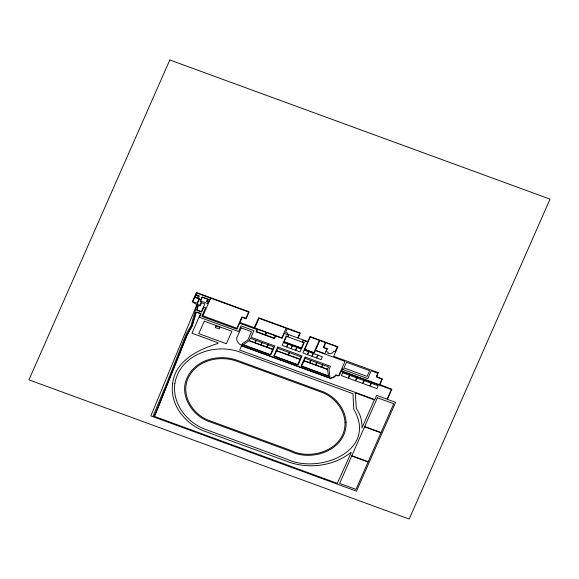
<?xml version="1.0" encoding="UTF-8"?>
<svg xmlns="http://www.w3.org/2000/svg" width="579" height="579" viewBox="0 0 579 579"><rect width="100%" height="100%" fill="white"/><g stroke="black" fill="none" stroke-linecap="round" stroke-linejoin="round"><path stroke-width="0.87" d="M296.738 347.422L295.485 350.266L291.179 348.688L292.431 345.844L301.304 349.094L300.052 351.938L295.652 350.331L296.911 347.48M344.99 422.25C346.068 448.826 312.074 461.318 290.832 450.419L210.546 421.034C192.742 415.548 178.976 393.51 189.268 376.068C198.286 359.458 220.831 355.043 237.535 361.462L323.639 392.975C335.103 398.229 344.187 409.425 344.99 422.25M346.104 422.257C347.226 449.572 312.327 462.476 290.455 451.309L210.126 421.903C191.815 416.243 177.673 393.582 188.24 375.641C197.504 358.546 220.708 353.972 237.897 360.572L324.131 392.135C335.921 397.541 345.279 409.056 346.104 422.257M174.822 383.696C172.144 404.207 187.56 423.271 206.377 429.719L287.112 459.27C318.986 474.375 378.174 451.019 353.733 409.064L352.995 393.734L241.146 352.568C215.815 342.203 179.656 354.276 174.822 383.696M172.622 383.711C169.524 405.141 185.997 424.841 205.502 431.55L286.337 461.137C307.145 469.453 333.186 466.609 350.802 452.481L351.2 452.677L337.289 483.342L154.47 416.424L187.328 334.713L192.134 326.267L196.194 312.537L196.882 312.342L200.558 313.688L191.953 333.222L218.066 342.775L217.733 343.528C198.25 349.651 175.075 360.616 172.622 383.711M197.034 304.655L191.034 325.644L186.358 333.714L166.911 382.922L153.211 415.802L154.289 416.192L157.683 408.484L187.082 334.626L191.888 326.172L195.97 312.356L196.874 312.095L201.108 313.644L199.509 317.263L238.519 331.543L240.987 325.934L253.884 330.652L250.996 337.21L274.808 345.924L270.798 355.021L242.384 344.621L241.856 345.808L330.457 378.239L334.401 376.755L335.798 374.924L337.803 375.655L338.91 375.221L344.997 361.39L315.403 350.556L314.339 352.973L304.453 349.354L307.688 342.015L303.049 340.314L302.433 341.726L304.25 342.392L301.637 348.326L283.724 341.769L286.337 335.834L288.089 336.479L288.711 335.067L284.289 333.446L282.147 338.317L275.611 335.929L274.46 338.549L256.041 331.803L257.018 329.589L239.59 323.212L236.941 329.219L201.789 316.358L205.574 307.753L203.786 307.094L201.63 312.001L196.788 310.228L198.264 304.894L199.61 305.386L201.354 301.413L200.254 301.008L202.028 296.976L209.685 299.777L210.43 298.091L196.657 293.054L195.912 294.74L199.364 296.007L198.336 298.337L199.61 298.8L197.034 304.655M198.3 305.205L196.983 310.004L201.42 311.632L204.792 303.968L201.499 302.766L200.124 305.871L198.3 305.205M378.29 372.652L376.574 376.763L382.299 378.992L379.838 384.579L391.831 389.233L387.373 399.358L395.602 402.369L356.498 491.166L150.873 415.903L196.867 304.677L192.257 301.854L196.39 292.475L249.194 311.806L246.089 318.841L242.152 317.393L239.909 322.489L254.253 327.736L258.654 317.748L300.262 332.976L298.033 338.042L307.789 341.61L310.018 336.551L337.926 346.763L333.714 356.338L378.29 372.652M169.806 59.97L28.95 379.86L409.194 519.03L550.05 199.14L169.806 59.97M194.725 297.288L192.793 301.673L197.077 303.244L199.01 298.851L194.725 297.288M195.912 295.087L195.043 297.063L197.236 297.859L198.105 295.891L195.912 295.087M202.187 297.237L200.558 300.935L207.514 303.483L208.165 301.992L206.587 301.413L207.564 299.198L202.187 297.237M207.615 299.748L206.935 301.283L208.686 301.927L209.366 300.392L207.615 299.748M210.691 298.163L202.918 315.823L236.912 328.286L241.921 316.908L245.829 318.334L248.601 312.038L210.691 298.163M204.271 321.171L198.778 333.634L226.396 343.745L231.882 331.282L204.271 321.171M215.931 325.89L215.229 327.49L219.173 328.93L219.875 327.338L215.931 325.89M241.204 327.88L236.666 338.187A8.294 7.064 10.1 0 0 241.537 345.308L242.188 343.817L247.87 339.902L251.51 331.651L241.204 327.88M241.53 345.822L239.655 350.071L374.808 399.539L376.647 395.363L387.098 399.184L391.361 389.508L341.176 371.139L339.308 375.366A1.766 1.505 10.1 0 1 337.629 375.814L335.878 375.178L334.452 376.915L330.414 378.355L241.53 345.822M250.222 338.252L249.194 340.59L254.883 342.674L255.911 340.336L250.222 338.252M259.03 318.32L254.796 327.938L281.893 337.854L286.127 328.235L259.03 318.32M257.655 329.27L256.606 331.637L265.233 334.8L266.282 332.426L257.655 329.27M256.179 340.43L255.151 342.775L260.926 344.889L261.954 342.544L256.179 340.43M266.63 332.549L265.58 334.923L274.287 338.107L275.329 335.74L266.63 332.549M262.215 342.638L261.18 344.983L266.818 347.045L267.845 344.7L262.215 342.638M268.207 344.838L267.18 347.176L272.745 349.209L273.773 346.872L268.207 344.838M272.637 349.405L270.335 354.623L243.238 344.708L249.028 340.756L272.637 349.405M277.71 346.987L273.701 356.085L298.026 364.987L302.035 355.89L277.71 346.987M277.594 348.276L276.574 350.584L288.328 354.884L289.348 352.575L277.594 348.276M276.624 350.86L274.323 356.085L297.715 364.647L300.009 359.421L276.624 350.86M287.3 328.669L285.642 332.44L287.77 333.222L287.372 334.141L297.809 337.955L299.871 333.272L287.3 328.669M283.384 342.536L282.132 345.381L286.525 346.987L287.785 344.143L283.384 342.536M286.504 336.341L284.123 341.748L301.413 348.073L303.787 342.674L286.504 336.341M287.951 344.201L286.699 347.053L291.005 348.63L292.257 345.779L287.951 344.201M289.514 352.64L288.508 354.927L300.088 359.168L301.094 356.874L289.514 352.64M304.12 350.121L302.868 352.966L307.34 354.601L308.593 351.757L304.12 350.121M310.243 337.014L304.822 349.318L313.912 352.647L319.333 340.336L310.243 337.014M305.126 357.019L301.123 366.123L329.878 376.647L329.002 369.496L330.414 366.275L305.126 357.019M303.924 360.855L301.63 366.08L328.59 375.945L327.439 369.46L303.924 360.855M305.01 358.307L303.982 360.645L309.613 362.707L310.641 360.37L305.01 358.307M308.759 351.822L307.507 354.666L311.9 356.273L313.152 353.429L308.759 351.822M313.319 353.487L312.067 356.338L316.46 357.945L317.712 355.093L313.319 353.487M310.872 360.449L309.845 362.794L315.584 364.893L316.612 362.548L310.872 360.449M319.847 340.524L315.562 350.259L324.906 353.682L327.012 348.898L323.248 347.523L325.427 342.573L319.847 340.524M317.878 355.159L316.626 358.003L321.106 359.646L322.358 356.794L317.878 355.159M316.901 362.657L315.873 364.994L321.475 367.05L322.51 364.712L316.901 362.657M325.753 342.688L323.683 347.393L327.396 348.746L326.172 351.518L328.25 352.278L327.779 353.342A4.748 4.046 10.1 0 0 333.88 351.12L335.19 351.605L337.26 346.901L325.753 342.688M322.785 364.813L321.758 367.151L327.468 369.243L328.496 366.905L322.785 364.813M342.71 368.809L341.784 370.922L379.563 384.753L382.053 379.093L376.35 376.799A28.964 24.665 10.1 0 0 377.682 373.325L371.298 370.654L367.795 378.623L343.347 369.677L343.593 369.134L342.71 368.809M346.474 362.23L343.955 367.94L367.064 376.401L369.583 370.69L346.474 362.23M342.674 372.775L341.415 375.619L348.182 378.101L349.434 375.25L342.674 372.775M349.854 375.402L348.594 378.253L355.361 380.729L356.613 377.877L349.854 375.402M357.011 378.029L355.759 380.873L362.526 383.349L363.778 380.504L357.011 378.029M364.242 380.671L362.99 383.515L369.757 385.99L371.009 383.146L364.242 380.671M371.4 383.291L370.147 386.135L376.915 388.618L378.167 385.766L371.4 383.291M374.352 399.865L361.976 427.968C362.201 421.092 360.449 414.159 356.353 408.564L355.267 392.873L374.352 399.865M351.714 456.006L339.656 483.4L356.005 489.378L368.063 461.991L351.714 456.006M364.567 426.832L351.837 455.738L368.179 461.724L380.91 432.817L364.567 426.832M377.356 397.773L364.69 426.549L381.033 432.535L393.706 403.758L377.356 397.773"/></g></svg>
